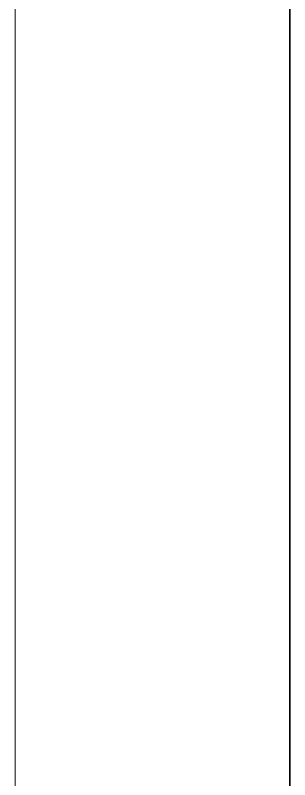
# Model space of a CAD drawing. Header units: millimetres. Extents: x -46169 to 237885, y -84465 to 18123.
# Drawn here: x 225128 to 225325, y -83783 to -83233 of the extents above; entities that cross this region are included whole.
import ezdxf

# ---------------------------------------------------------------- set-up
doc = ezdxf.new("R2010")
doc.units = ezdxf.units.MM
doc.header["$MEASUREMENT"] = 0
doc.linetypes.add('Wipeout_Contour', pattern=[1000, 0, -1000])
doc.layers.add('New_A-35-M_FFE_Sanitary', color=7, linetype='Continuous')
doc.layers.add('New_A-35-M_FFE_Sanitary_Pen_No__44', color=7, linetype='Continuous', lineweight=35, true_color=0x444444)
doc.layers.add('New_A-35-M_FFE_Sanitary_Pen_No__64', color=7, linetype='Continuous', lineweight=20, true_color=0x606060)

# ---------------------------------------------------------------- blocks, each defined once
blk = doc.blocks.new('Section Elem_325_4', base_point=(208268.76, -84332.61))
at = {"color": 254, "linetype": 'Wipeout_Contour', "lineweight": 0, "ltscale": 960548.323265}
blk.add_wipeout([(225325.35, -82132.61), (225183.75, -82132.61), (225183.75, -84302.61), (225325.35, -84302.61)], dxfattribs=at).dxf.layer = 'New_A-35-M_FFE_Sanitary'
at = {"layer": 'New_A-35-M_FFE_Sanitary_Pen_No__44', "linetype": 'Continuous'}
blk.add_line((225325.35, -82132.61), (225325.35, -84302.61), dxfattribs=at)
blk = doc.blocks.new('Section Elem_326_4', base_point=(208268.76, -84332.61))
at = {"color": 254, "linetype": 'Wipeout_Contour', "lineweight": 0, "ltscale": 960178.357739}
blk.add_wipeout([(225128.14, -84302.61), (225183.75, -84302.61), (225183.75, -82132.61), (225128.14, -82132.61)], dxfattribs=at).dxf.layer = 'New_A-35-M_FFE_Sanitary'
at = {"layer": 'New_A-35-M_FFE_Sanitary_Pen_No__64', "linetype": 'Continuous'}
blk.add_line((225128.14, -84302.61), (225128.14, -82132.61), dxfattribs=at)

msp = doc.modelspace()

# ---------------------------------------------------------------- block references
at = {"layer": 'New_A-35-M_FFE_Sanitary'}
msp.add_blockref('Section Elem_325_4', (208268.76, -84332.61), dxfattribs=at)

# ---------------------------------------------------------------- next in the draw order: block references
msp.add_blockref('Section Elem_326_4', (208268.76, -84332.61), dxfattribs=at)

doc.saveas('drawing.dxf')
